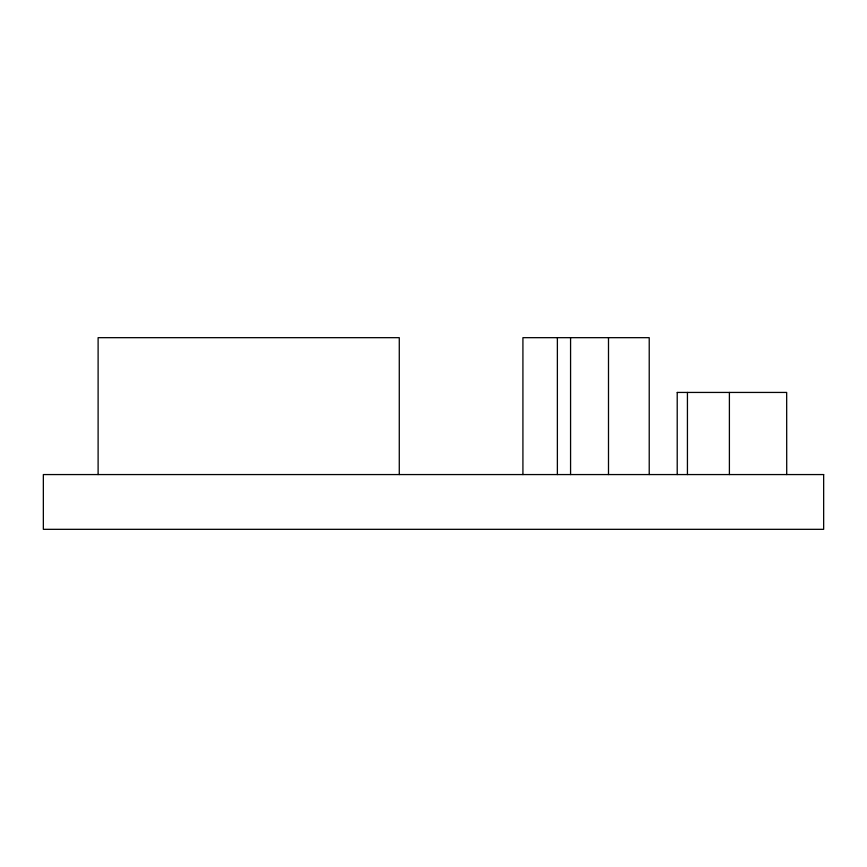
<?xml version="1.0" encoding="UTF-8"?>
<svg xmlns="http://www.w3.org/2000/svg" width="867" height="867" viewBox="0 0 867 867"><rect width="100%" height="100%" fill="white"/><g stroke="black" fill="none" stroke-linecap="round" stroke-linejoin="round"><path stroke-width="1.3" d="M677.29 392.437L786.672 392.437L786.716 474.563M729.396 392.437L729.396 474.563M687.433 392.437L687.433 474.563M677.214 392.437L677.214 474.563M649.22 474.563L649.22 337.675L522.92 337.675L522.92 474.563M608.493 337.675L608.493 474.563M570.573 337.675L570.573 474.563M557.373 337.675L557.373 474.563M399.275 474.563L399.275 337.675L98.112 337.675L98.112 474.563M823.65 474.563L43.35 474.563L43.35 529.325L823.65 529.325L823.65 474.563"/></g></svg>
